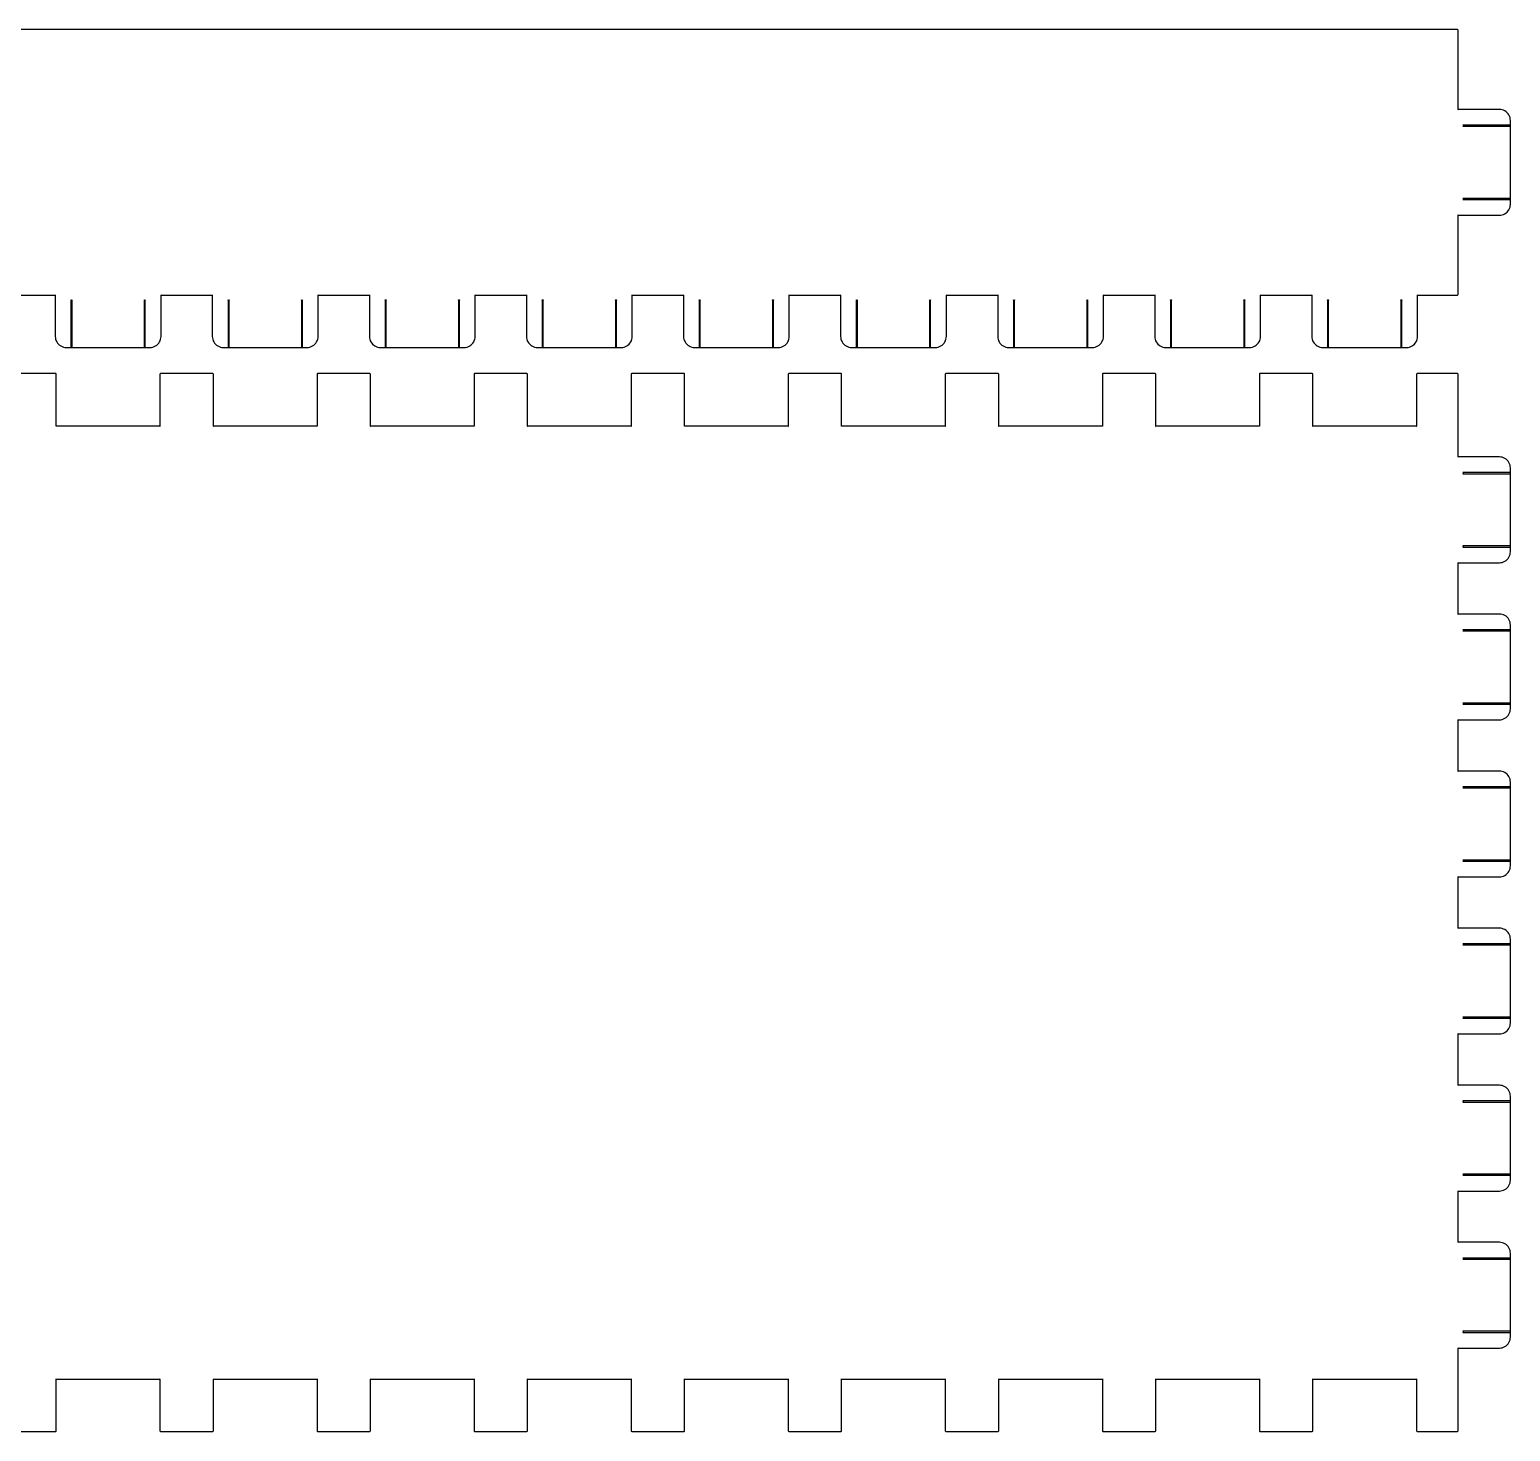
# Model space of a CAD drawing. Extents: x 10 to 570, y 947 to 1967.
# Drawn here: x 290.3 to 570.3, y 1196.6 to 1461.6 of the extents above; entities that cross this region are included whole.
import ezdxf

# ---------------------------------------------------------------- set-up
doc = ezdxf.new("R2010")
doc.units = 0
doc.layers.add('Layer_1', color=7, linetype='CONTINUOUS')

msp = doc.modelspace()

# ---------------------------------------------------------------- linework, layer by layer
at = {"layer": 'Layer_1', "color": 7}
for points in [[(560.3, 1461.619496), (20.3, 1461.619496)], [(568.22, 1446.519194), (560.4, 1446.519194), (560.4, 1461.519494)], [(570.2, 1443.549135), (561.29, 1443.549135), (561.34, 1443.535134), (561.377, 1443.499134), (561.39, 1443.449133), (561.377, 1443.399132)], [(561.34, 1443.362131), (561.29, 1443.349131), (570.2, 1443.349131)], [(570.3, 1443.449133), (570.3, 1444.439152)], [(570.3, 1429.588855), (570.3, 1443.449133)], [(570.2, 1429.688857), (561.29, 1429.688857), (561.34, 1429.674857), (561.377, 1429.638856), (561.39, 1429.588855), (561.377, 1429.538854), (561.34, 1429.501854), (561.29, 1429.488853), (570.2, 1429.488853)], [(570.3, 1428.598836), (570.3, 1429.588855)], [(560.4, 1411.518494), (560.4, 1426.518794), (568.22, 1426.518794)], [(285.45, 1403.598336), (285.45, 1411.418492), (295.15, 1411.418492), (295.15, 1403.598336)], [(315.15, 1403.598336), (315.15, 1411.418492), (324.85, 1411.418492), (324.85, 1403.598336)], [(344.85, 1403.598336), (344.85, 1411.418492), (354.55, 1411.418492), (354.55, 1403.598336)], [(374.55, 1403.598336), (374.55, 1411.418492), (384.25, 1411.418492), (384.25, 1403.598336)], [(404.25, 1403.598336), (404.25, 1411.418492), (413.95, 1411.418492), (413.95, 1403.598336)], [(433.95, 1403.598336), (433.95, 1411.418492), (443.65, 1411.418492), (443.65, 1403.598336)], [(463.65, 1403.598336), (463.65, 1411.418492), (473.35, 1411.418492), (473.35, 1403.598336)], [(493.35, 1403.598336), (493.35, 1411.418492), (503.05, 1411.418492), (503.05, 1403.598336)], [(523.05, 1403.598336), (523.05, 1411.418492), (532.75, 1411.418492), (532.75, 1403.598336)], [(552.75, 1403.598336), (552.75, 1411.418492), (560.3, 1411.418492)], [(298.133, 1410.478473), (298.12, 1410.528474), (298.12, 1401.618296)], [(298.27, 1410.441473), (298.22, 1410.428472), (298.17, 1410.441473)], [(298.32, 1401.618296), (298.32, 1410.528474), (298.307, 1410.478473)], [(311.993, 1410.478473), (311.98, 1410.528474), (311.98, 1401.618296)], [(312.13, 1410.441473), (312.08, 1410.428472), (312.03, 1410.441473)], [(312.18, 1401.618296), (312.18, 1410.528474), (312.167, 1410.478473)], [(327.833, 1410.478473), (327.82, 1410.528474), (327.82, 1401.618296)], [(327.97, 1410.441473), (327.92, 1410.428472), (327.87, 1410.441473)], [(328.02, 1401.618296), (328.02, 1410.528474), (328.007, 1410.478473)], [(341.693, 1410.478473), (341.68, 1410.528474), (341.68, 1401.618296)], [(341.83, 1410.441473), (341.78, 1410.428472), (341.73, 1410.441473)], [(341.88, 1401.618296), (341.88, 1410.528474), (341.867, 1410.478473)], [(357.533, 1410.478473), (357.52, 1410.528474), (357.52, 1401.618296)], [(357.67, 1410.441473), (357.62, 1410.428472), (357.57, 1410.441473)], [(357.72, 1401.618296), (357.72, 1410.528474), (357.707, 1410.478473)], [(371.393, 1410.478473), (371.38, 1410.528474), (371.38, 1401.618296)], [(371.53, 1410.441473), (371.48, 1410.428472), (371.43, 1410.441473)], [(371.58, 1401.618296), (371.58, 1410.528474), (371.567, 1410.478473)], [(387.233, 1410.478473), (387.22, 1410.528474), (387.22, 1401.618296)], [(387.37, 1410.441473), (387.32, 1410.428472), (387.27, 1410.441473)], [(387.42, 1401.618296), (387.42, 1410.528474), (387.407, 1410.478473)], [(401.093, 1410.478473), (401.08, 1410.528474), (401.08, 1401.618296)], [(401.23, 1410.441473), (401.18, 1410.428472), (401.13, 1410.441473)], [(401.28, 1401.618296), (401.28, 1410.528474), (401.267, 1410.478473)], [(416.933, 1410.478473), (416.92, 1410.528474), (416.92, 1401.618296)], [(417.07, 1410.441473), (417.02, 1410.428472), (416.97, 1410.441473)], [(417.12, 1401.618296), (417.12, 1410.528474), (417.107, 1410.478473)], [(430.793, 1410.478473), (430.78, 1410.528474), (430.78, 1401.618296)], [(430.93, 1410.441473), (430.88, 1410.428472), (430.83, 1410.441473)], [(430.98, 1401.618296), (430.98, 1410.528474), (430.967, 1410.478473)], [(446.633, 1410.478473), (446.62, 1410.528474), (446.62, 1401.618296)], [(446.77, 1410.441473), (446.72, 1410.428472), (446.67, 1410.441473)], [(446.82, 1401.618296), (446.82, 1410.528474), (446.807, 1410.478473)], [(460.493, 1410.478473), (460.48, 1410.528474), (460.48, 1401.618296)], [(460.63, 1410.441473), (460.58, 1410.428472), (460.53, 1410.441473)], [(460.68, 1401.618296), (460.68, 1410.528474), (460.667, 1410.478473)], [(476.52, 1401.618296), (476.52, 1410.528474), (476.507, 1410.478473), (476.47, 1410.441473), (476.42, 1410.428472), (476.37, 1410.441473), (476.333, 1410.478473), (476.32, 1410.528474), (476.32, 1401.618296)], [(490.38, 1401.618296), (490.38, 1410.528474), (490.367, 1410.478473), (490.33, 1410.441473), (490.28, 1410.428472), (490.23, 1410.441473), (490.193, 1410.478473), (490.18, 1410.528474), (490.18, 1401.618296)], [(506.22, 1401.618296), (506.22, 1410.528474), (506.207, 1410.478473), (506.17, 1410.441473), (506.12, 1410.428472), (506.07, 1410.441473), (506.033, 1410.478473), (506.02, 1410.528474), (506.02, 1401.618296)], [(520.08, 1401.618296), (520.08, 1410.528474), (520.067, 1410.478473), (520.03, 1410.441473), (519.98, 1410.428472), (519.93, 1410.441473), (519.893, 1410.478473), (519.88, 1410.528474), (519.88, 1401.618296)], [(535.92, 1401.618296), (535.92, 1410.528474), (535.907, 1410.478473), (535.87, 1410.441473), (535.82, 1410.428472), (535.77, 1410.441473), (535.733, 1410.478473), (535.72, 1410.528474), (535.72, 1401.618296)], [(549.78, 1401.618296), (549.78, 1410.528474), (549.767, 1410.478473), (549.73, 1410.441473), (549.68, 1410.428472), (549.63, 1410.441473), (549.593, 1410.478473), (549.58, 1410.528474), (549.58, 1401.618296)], [(297.23, 1401.518294), (298.22, 1401.518294)], [(298.22, 1401.518294), (312.08, 1401.518294)], [(312.08, 1401.518294), (313.07, 1401.518294)], [(326.93, 1401.518294), (327.92, 1401.518294)], [(327.92, 1401.518294), (341.78, 1401.518294)], [(341.78, 1401.518294), (342.77, 1401.518294)], [(356.63, 1401.518294), (357.62, 1401.518294)], [(357.62, 1401.518294), (371.48, 1401.518294)], [(371.48, 1401.518294), (372.47, 1401.518294)], [(386.33, 1401.518294), (387.32, 1401.518294)], [(387.32, 1401.518294), (401.18, 1401.518294)], [(401.18, 1401.518294), (402.17, 1401.518294)], [(416.03, 1401.518294), (417.02, 1401.518294)], [(417.02, 1401.518294), (430.88, 1401.518294)], [(430.88, 1401.518294), (431.87, 1401.518294)], [(445.73, 1401.518294), (446.72, 1401.518294)], [(446.72, 1401.518294), (460.58, 1401.518294)], [(460.58, 1401.518294), (461.57, 1401.518294)], [(475.43, 1401.518294), (476.42, 1401.518294)], [(476.42, 1401.518294), (490.28, 1401.518294)], [(490.28, 1401.518294), (491.27, 1401.518294)], [(505.13, 1401.518294), (506.12, 1401.518294)], [(506.12, 1401.518294), (519.98, 1401.518294)], [(519.98, 1401.518294), (520.97, 1401.518294)], [(534.83, 1401.518294), (535.82, 1401.518294)], [(535.82, 1401.518294), (549.68, 1401.518294)], [(549.68, 1401.518294), (550.67, 1401.518294)], [(295.25, 1396.568195), (285.35, 1396.568195)], [(314.95, 1396.468193), (314.95, 1386.667997), (295.35, 1386.667997), (295.35, 1396.468193)], [(324.95, 1396.568195), (315.05, 1396.568195)], [(344.65, 1396.468193), (344.65, 1386.667997), (325.05, 1386.667997), (325.05, 1396.468193)], [(354.65, 1396.568195), (344.75, 1396.568195)], [(374.35, 1396.468193), (374.35, 1386.667997), (354.75, 1386.667997), (354.75, 1396.468193)], [(384.35, 1396.568195), (374.45, 1396.568195)], [(404.05, 1396.468193), (404.05, 1386.667997), (384.45, 1386.667997), (384.45, 1396.468193)], [(414.05, 1396.568195), (404.15, 1396.568195)], [(433.75, 1396.468193), (433.75, 1386.667997), (414.15, 1386.667997), (414.15, 1396.468193)], [(443.75, 1396.568195), (433.85, 1396.568195)], [(463.45, 1396.468193), (463.45, 1386.667997), (443.85, 1386.667997), (443.85, 1396.468193)], [(473.45, 1396.568195), (463.55, 1396.568195)], [(493.15, 1396.468193), (493.15, 1386.667997), (473.55, 1386.667997), (473.55, 1396.468193)], [(503.15, 1396.568195), (493.25, 1396.568195)], [(522.85, 1396.468193), (522.85, 1386.667997), (503.25, 1386.667997), (503.25, 1396.468193)], [(532.85, 1396.568195), (522.95, 1396.568195)], [(552.55, 1396.468193), (552.55, 1386.667997), (532.95, 1386.667997), (532.95, 1396.468193)], [(560.3, 1396.568195), (552.65, 1396.568195)], [(568.22, 1380.81788), (560.4, 1380.81788), (560.4, 1386.567995), (560.4, 1396.468193)], [(570.2, 1377.847821), (561.29, 1377.847821), (561.34, 1377.83382), (561.377, 1377.79782), (561.39, 1377.747819), (561.377, 1377.697818), (561.34, 1377.660817), (561.29, 1377.647817), (570.2, 1377.647817)], [(570.3, 1377.747819), (570.3, 1378.737838)], [(570.3, 1363.887541), (570.3, 1377.747819)], [(570.2, 1363.987543), (561.29, 1363.987543), (561.34, 1363.973543), (561.377, 1363.937542), (561.39, 1363.887541), (561.377, 1363.83754), (561.34, 1363.80054), (561.29, 1363.787539), (570.2, 1363.787539)], [(570.3, 1362.897522), (570.3, 1363.887541)], [(568.22, 1351.117286), (560.4, 1351.117286), (560.4, 1360.81748), (568.22, 1360.81748)], [(570.2, 1348.147227), (561.29, 1348.147227), (561.34, 1348.133226), (561.377, 1348.097226), (561.39, 1348.047225), (561.377, 1347.997224), (561.34, 1347.960223), (561.29, 1347.947223), (570.2, 1347.947223)], [(570.3, 1348.047225), (570.3, 1349.037244)], [(570.3, 1334.186947), (570.3, 1348.047225)], [(570.2, 1334.286949), (561.29, 1334.286949), (561.34, 1334.272949), (561.377, 1334.236948), (561.39, 1334.186947), (561.377, 1334.136946), (561.34, 1334.099946), (561.29, 1334.086945), (570.2, 1334.086945)], [(570.3, 1333.196928), (570.3, 1334.186947)], [(568.22, 1321.416692), (560.4, 1321.416692), (560.4, 1331.116886), (568.22, 1331.116886)], [(570.3, 1318.346631), (570.3, 1319.33665)], [(570.2, 1318.446633), (561.29, 1318.446633), (561.34, 1318.432632), (561.377, 1318.396632), (561.39, 1318.346631), (561.377, 1318.29663), (561.34, 1318.259629), (561.29, 1318.246629), (570.2, 1318.246629)], [(570.3, 1304.486353), (570.3, 1318.346631)], [(570.2, 1304.586355), (561.29, 1304.586355), (561.34, 1304.572355), (561.377, 1304.536354), (561.39, 1304.486353), (561.377, 1304.436352), (561.34, 1304.399352), (561.29, 1304.386351), (570.2, 1304.386351)], [(570.3, 1303.496334), (570.3, 1304.486353)], [(568.22, 1291.716098), (560.4, 1291.716098), (560.4, 1301.416292), (568.22, 1301.416292)], [(570.2, 1288.746039), (561.29, 1288.746039), (561.34, 1288.732038), (561.377, 1288.696038), (561.39, 1288.646037), (561.377, 1288.596036), (561.34, 1288.559035), (561.29, 1288.546035), (570.2, 1288.546035)], [(570.3, 1288.646037), (570.3, 1289.636056)], [(570.3, 1274.785759), (570.3, 1288.646037)], [(570.2, 1274.885761), (561.29, 1274.885761), (561.34, 1274.871761), (561.377, 1274.83576), (561.39, 1274.785759), (561.377, 1274.735758), (561.34, 1274.698758), (561.29, 1274.685757), (570.2, 1274.685757)], [(570.3, 1273.79574), (570.3, 1274.785759)], [(568.22, 1262.015504), (560.4, 1262.015504), (560.4, 1271.715698), (568.22, 1271.715698)], [(570.2, 1259.045445), (561.29, 1259.045445), (561.34, 1259.031444), (561.377, 1258.995444), (561.39, 1258.945443), (561.377, 1258.895442), (561.34, 1258.858441), (561.29, 1258.845441), (570.2, 1258.845441)], [(570.3, 1258.945443), (570.3, 1259.935462)], [(570.3, 1245.085165), (570.3, 1258.945443)], [(570.2, 1245.185167), (561.29, 1245.185167), (561.34, 1245.171167), (561.377, 1245.135166), (561.39, 1245.085165), (561.377, 1245.035164), (561.34, 1244.998164), (561.29, 1244.985163), (570.2, 1244.985163)], [(570.3, 1244.095146), (570.3, 1245.085165)], [(568.22, 1232.31491), (560.4, 1232.31491), (560.4, 1242.015104), (568.22, 1242.015104)], [(570.2, 1229.344851), (561.29, 1229.344851), (561.34, 1229.33085), (561.377, 1229.29485), (561.39, 1229.244849), (561.377, 1229.194848), (561.34, 1229.157847), (561.29, 1229.144847), (570.2, 1229.144847)], [(570.3, 1229.244849), (570.3, 1230.234868)], [(570.3, 1215.384571), (570.3, 1229.244849)], [(570.2, 1215.484573), (561.29, 1215.484573), (561.34, 1215.470573), (561.377, 1215.434572), (561.39, 1215.384571), (561.377, 1215.33457), (561.34, 1215.29757), (561.29, 1215.284569), (570.2, 1215.284569)], [(570.3, 1214.394552), (570.3, 1215.384571)], [(560.4, 1196.664197), (560.4, 1206.564395), (560.4, 1212.31451), (568.22, 1212.31451)], [(295.35, 1196.664197), (295.35, 1206.464393), (314.95, 1206.464393), (314.95, 1196.664197)], [(325.05, 1196.664197), (325.05, 1206.464393), (344.65, 1206.464393), (344.65, 1196.664197)], [(354.75, 1196.664197), (354.75, 1206.464393), (374.35, 1206.464393), (374.35, 1196.664197)], [(384.45, 1196.664197), (384.45, 1206.464393), (404.05, 1206.464393), (404.05, 1196.664197)], [(414.15, 1196.664197), (414.15, 1206.464393), (433.75, 1206.464393), (433.75, 1196.664197)], [(443.85, 1196.664197), (443.85, 1206.464393), (463.45, 1206.464393), (463.45, 1196.664197)], [(473.55, 1196.664197), (473.55, 1206.464393), (493.15, 1206.464393), (493.15, 1196.664197)], [(503.25, 1196.664197), (503.25, 1206.464393), (522.85, 1206.464393), (522.85, 1196.664197)], [(532.95, 1196.664197), (532.95, 1206.464393), (552.55, 1206.464393), (552.55, 1196.664197)], [(285.35, 1196.564195), (295.25, 1196.564195)], [(315.05, 1196.564195), (324.95, 1196.564195)], [(344.75, 1196.564195), (354.65, 1196.564195)], [(374.45, 1196.564195), (384.35, 1196.564195)], [(404.15, 1196.564195), (414.05, 1196.564195)], [(433.85, 1196.564195), (443.75, 1196.564195)], [(463.55, 1196.564195), (473.45, 1196.564195)], [(493.25, 1196.564195), (503.15, 1196.564195)], [(522.95, 1196.564195), (532.85, 1196.564195)], [(552.65, 1196.564195), (560.3, 1196.564195)]]:
    msp.add_lwpolyline(points, dxfattribs=at)
for points in [[(560.4, 1461.519494), (560.4, 1461.574495), (560.355, 1461.619496), (560.3, 1461.619496)], [(560.4, 1446.519194), (560.3, 1446.519194), (560.4, 1446.419192), (560.4, 1446.519194)], [(569.26, 1446.240188), (568.944, 1446.423192), (568.585, 1446.519194), (568.22, 1446.519194)], [(570.021, 1445.479173), (569.839, 1445.79518), (569.576, 1446.057185), (569.26, 1446.240188)], [(570.3, 1444.439152), (570.3, 1444.80416), (570.204, 1445.162167), (570.021, 1445.479173)], [(561.377, 1443.399132), (561.368, 1443.383131), (561.355, 1443.371131), (561.34, 1443.362131)], [(570.3, 1443.449133), (570.3, 1443.504134), (570.255, 1443.549135), (570.2, 1443.549135)], [(570.2, 1443.349131), (570.255, 1443.349131), (570.3, 1443.393132), (570.3, 1443.449133)], [(570.021, 1427.558815), (570.204, 1427.874821), (570.3, 1428.233828), (570.3, 1428.598836)], [(570.3, 1429.588855), (570.3, 1429.643857), (570.255, 1429.688857), (570.2, 1429.688857)], [(570.2, 1429.488853), (570.255, 1429.488853), (570.3, 1429.532854), (570.3, 1429.588855)], [(560.4, 1426.518794), (560.4, 1426.618796), (560.3, 1426.518794), (560.4, 1426.518794)], [(568.22, 1426.518794), (568.585, 1426.518794), (568.944, 1426.614796), (569.26, 1426.7968)], [(569.26, 1426.7968), (569.576, 1426.979803), (569.839, 1427.241809), (570.021, 1427.558815)], [(295.15, 1411.418492), (295.25, 1411.418492), (295.15, 1411.518494), (295.15, 1411.418492)], [(315.15, 1411.418492), (315.15, 1411.518494), (315.05, 1411.418492), (315.15, 1411.418492)], [(324.85, 1411.418492), (324.95, 1411.418492), (324.85, 1411.518494), (324.85, 1411.418492)], [(344.85, 1411.418492), (344.85, 1411.518494), (344.75, 1411.418492), (344.85, 1411.418492)], [(354.55, 1411.418492), (354.65, 1411.418492), (354.55, 1411.518494), (354.55, 1411.418492)], [(374.55, 1411.418492), (374.55, 1411.518494), (374.45, 1411.418492), (374.55, 1411.418492)], [(384.25, 1411.418492), (384.35, 1411.418492), (384.25, 1411.518494), (384.25, 1411.418492)], [(404.25, 1411.418492), (404.25, 1411.518494), (404.15, 1411.418492), (404.25, 1411.418492)], [(413.95, 1411.418492), (414.05, 1411.418492), (413.95, 1411.518494), (413.95, 1411.418492)], [(433.95, 1411.418492), (433.95, 1411.518494), (433.85, 1411.418492), (433.95, 1411.418492)], [(443.65, 1411.418492), (443.75, 1411.418492), (443.65, 1411.518494), (443.65, 1411.418492)], [(463.65, 1411.418492), (463.65, 1411.518494), (463.55, 1411.418492), (463.65, 1411.418492)], [(473.35, 1411.418492), (473.45, 1411.418492), (473.35, 1411.518494), (473.35, 1411.418492)], [(493.35, 1411.418492), (493.35, 1411.518494), (493.25, 1411.418492), (493.35, 1411.418492)], [(503.05, 1411.418492), (503.15, 1411.418492), (503.05, 1411.518494), (503.05, 1411.418492)], [(523.05, 1411.418492), (523.05, 1411.518494), (522.95, 1411.418492), (523.05, 1411.418492)], [(532.75, 1411.418492), (532.85, 1411.418492), (532.75, 1411.518494), (532.75, 1411.418492)], [(552.75, 1411.418492), (552.75, 1411.518494), (552.65, 1411.418492), (552.75, 1411.418492)], [(560.3, 1411.418492), (560.355, 1411.418492), (560.4, 1411.462493), (560.4, 1411.518494)], [(298.17, 1410.441473), (298.155, 1410.450473), (298.142, 1410.462473), (298.133, 1410.478473)], [(298.307, 1410.478473), (298.298, 1410.462473), (298.285, 1410.450473), (298.27, 1410.441473)], [(312.03, 1410.441473), (312.015, 1410.450473), (312.002, 1410.462473), (311.993, 1410.478473)], [(312.167, 1410.478473), (312.158, 1410.462473), (312.145, 1410.450473), (312.13, 1410.441473)], [(327.87, 1410.441473), (327.855, 1410.450473), (327.842, 1410.462473), (327.833, 1410.478473)], [(328.007, 1410.478473), (327.998, 1410.462473), (327.985, 1410.450473), (327.97, 1410.441473)], [(341.73, 1410.441473), (341.715, 1410.450473), (341.702, 1410.462473), (341.693, 1410.478473)], [(341.867, 1410.478473), (341.858, 1410.462473), (341.845, 1410.450473), (341.83, 1410.441473)], [(357.57, 1410.441473), (357.555, 1410.450473), (357.542, 1410.462473), (357.533, 1410.478473)], [(357.707, 1410.478473), (357.698, 1410.462473), (357.685, 1410.450473), (357.67, 1410.441473)], [(371.43, 1410.441473), (371.415, 1410.450473), (371.402, 1410.462473), (371.393, 1410.478473)], [(371.567, 1410.478473), (371.558, 1410.462473), (371.545, 1410.450473), (371.53, 1410.441473)], [(387.27, 1410.441473), (387.255, 1410.450473), (387.242, 1410.462473), (387.233, 1410.478473)], [(387.407, 1410.478473), (387.398, 1410.462473), (387.385, 1410.450473), (387.37, 1410.441473)], [(401.13, 1410.441473), (401.115, 1410.450473), (401.102, 1410.462473), (401.093, 1410.478473)], [(401.267, 1410.478473), (401.258, 1410.462473), (401.245, 1410.450473), (401.23, 1410.441473)], [(416.97, 1410.441473), (416.955, 1410.450473), (416.942, 1410.462473), (416.933, 1410.478473)], [(417.107, 1410.478473), (417.098, 1410.462473), (417.085, 1410.450473), (417.07, 1410.441473)], [(430.83, 1410.441473), (430.815, 1410.450473), (430.802, 1410.462473), (430.793, 1410.478473)], [(430.967, 1410.478473), (430.958, 1410.462473), (430.945, 1410.450473), (430.93, 1410.441473)], [(446.67, 1410.441473), (446.655, 1410.450473), (446.642, 1410.462473), (446.633, 1410.478473)], [(446.807, 1410.478473), (446.798, 1410.462473), (446.785, 1410.450473), (446.77, 1410.441473)], [(460.53, 1410.441473), (460.515, 1410.450473), (460.502, 1410.462473), (460.493, 1410.478473)], [(460.667, 1410.478473), (460.658, 1410.462473), (460.645, 1410.450473), (460.63, 1410.441473)], [(295.15, 1403.598336), (295.15, 1403.233328), (295.246, 1402.874321), (295.429, 1402.558315)], [(314.871, 1402.558315), (315.054, 1402.874321), (315.15, 1403.233328), (315.15, 1403.598336)], [(324.85, 1403.598336), (324.85, 1403.233328), (324.946, 1402.874321), (325.129, 1402.558315)], [(344.571, 1402.558315), (344.754, 1402.874321), (344.85, 1403.233328), (344.85, 1403.598336)], [(354.55, 1403.598336), (354.55, 1403.233328), (354.646, 1402.874321), (354.829, 1402.558315)], [(374.271, 1402.558315), (374.454, 1402.874321), (374.55, 1403.233328), (374.55, 1403.598336)], [(384.25, 1403.598336), (384.25, 1403.233328), (384.346, 1402.874321), (384.529, 1402.558315)], [(403.971, 1402.558315), (404.154, 1402.874321), (404.25, 1403.233328), (404.25, 1403.598336)], [(413.95, 1403.598336), (413.95, 1403.233328), (414.046, 1402.874321), (414.229, 1402.558315)], [(433.671, 1402.558315), (433.854, 1402.874321), (433.95, 1403.233328), (433.95, 1403.598336)], [(443.65, 1403.598336), (443.65, 1403.233328), (443.746, 1402.874321), (443.929, 1402.558315)], [(463.371, 1402.558315), (463.554, 1402.874321), (463.65, 1403.233328), (463.65, 1403.598336)], [(473.35, 1403.598336), (473.35, 1403.233328), (473.446, 1402.874321), (473.629, 1402.558315)], [(493.071, 1402.558315), (493.254, 1402.874321), (493.35, 1403.233328), (493.35, 1403.598336)], [(503.05, 1403.598336), (503.05, 1403.233328), (503.146, 1402.874321), (503.329, 1402.558315)], [(522.771, 1402.558315), (522.954, 1402.874321), (523.05, 1403.233328), (523.05, 1403.598336)], [(532.75, 1403.598336), (532.75, 1403.233328), (532.846, 1402.874321), (533.029, 1402.558315)], [(552.471, 1402.558315), (552.654, 1402.874321), (552.75, 1403.233328), (552.75, 1403.598336)], [(295.429, 1402.558315), (295.611, 1402.241309), (295.874, 1401.979303), (296.19, 1401.7963)], [(296.19, 1401.7963), (296.506, 1401.614296), (296.865, 1401.518294), (297.23, 1401.518294)], [(298.12, 1401.618296), (298.12, 1401.562295), (298.165, 1401.518294), (298.22, 1401.518294)], [(298.22, 1401.518294), (298.275, 1401.518294), (298.32, 1401.562295), (298.32, 1401.618296)], [(311.98, 1401.618296), (311.98, 1401.562295), (312.025, 1401.518294), (312.08, 1401.518294)], [(312.08, 1401.518294), (312.135, 1401.518294), (312.18, 1401.562295), (312.18, 1401.618296)], [(313.07, 1401.518294), (313.435, 1401.518294), (313.794, 1401.614296), (314.11, 1401.7963)], [(314.11, 1401.7963), (314.426, 1401.979303), (314.689, 1402.241309), (314.871, 1402.558315)], [(325.129, 1402.558315), (325.311, 1402.241309), (325.574, 1401.979303), (325.89, 1401.7963)], [(325.89, 1401.7963), (326.206, 1401.614296), (326.565, 1401.518294), (326.93, 1401.518294)], [(327.82, 1401.618296), (327.82, 1401.562295), (327.865, 1401.518294), (327.92, 1401.518294)], [(327.92, 1401.518294), (327.975, 1401.518294), (328.02, 1401.562295), (328.02, 1401.618296)], [(341.68, 1401.618296), (341.68, 1401.562295), (341.725, 1401.518294), (341.78, 1401.518294)], [(341.78, 1401.518294), (341.835, 1401.518294), (341.88, 1401.562295), (341.88, 1401.618296)], [(342.77, 1401.518294), (343.135, 1401.518294), (343.494, 1401.614296), (343.81, 1401.7963)], [(343.81, 1401.7963), (344.126, 1401.979303), (344.389, 1402.241309), (344.571, 1402.558315)], [(354.829, 1402.558315), (355.011, 1402.241309), (355.274, 1401.979303), (355.59, 1401.7963)], [(355.59, 1401.7963), (355.906, 1401.614296), (356.265, 1401.518294), (356.63, 1401.518294)], [(357.52, 1401.618296), (357.52, 1401.562295), (357.565, 1401.518294), (357.62, 1401.518294)], [(357.62, 1401.518294), (357.675, 1401.518294), (357.72, 1401.562295), (357.72, 1401.618296)], [(371.38, 1401.618296), (371.38, 1401.562295), (371.425, 1401.518294), (371.48, 1401.518294)], [(371.48, 1401.518294), (371.535, 1401.518294), (371.58, 1401.562295), (371.58, 1401.618296)], [(372.47, 1401.518294), (372.835, 1401.518294), (373.194, 1401.614296), (373.51, 1401.7963)], [(373.51, 1401.7963), (373.826, 1401.979303), (374.089, 1402.241309), (374.271, 1402.558315)], [(384.529, 1402.558315), (384.711, 1402.241309), (384.974, 1401.979303), (385.29, 1401.7963)], [(385.29, 1401.7963), (385.606, 1401.614296), (385.965, 1401.518294), (386.33, 1401.518294)], [(387.22, 1401.618296), (387.22, 1401.562295), (387.265, 1401.518294), (387.32, 1401.518294)], [(387.32, 1401.518294), (387.375, 1401.518294), (387.42, 1401.562295), (387.42, 1401.618296)], [(401.08, 1401.618296), (401.08, 1401.562295), (401.125, 1401.518294), (401.18, 1401.518294)], [(401.18, 1401.518294), (401.235, 1401.518294), (401.28, 1401.562295), (401.28, 1401.618296)], [(402.17, 1401.518294), (402.535, 1401.518294), (402.894, 1401.614296), (403.21, 1401.7963)], [(403.21, 1401.7963), (403.526, 1401.979303), (403.789, 1402.241309), (403.971, 1402.558315)], [(414.229, 1402.558315), (414.411, 1402.241309), (414.674, 1401.979303), (414.99, 1401.7963)], [(414.99, 1401.7963), (415.306, 1401.614296), (415.665, 1401.518294), (416.03, 1401.518294)], [(416.92, 1401.618296), (416.92, 1401.562295), (416.965, 1401.518294), (417.02, 1401.518294)], [(417.02, 1401.518294), (417.075, 1401.518294), (417.12, 1401.562295), (417.12, 1401.618296)], [(430.78, 1401.618296), (430.78, 1401.562295), (430.825, 1401.518294), (430.88, 1401.518294)], [(430.88, 1401.518294), (430.935, 1401.518294), (430.98, 1401.562295), (430.98, 1401.618296)], [(431.87, 1401.518294), (432.235, 1401.518294), (432.594, 1401.614296), (432.91, 1401.7963)], [(432.91, 1401.7963), (433.226, 1401.979303), (433.489, 1402.241309), (433.671, 1402.558315)], [(443.929, 1402.558315), (444.111, 1402.241309), (444.374, 1401.979303), (444.69, 1401.7963)], [(444.69, 1401.7963), (445.006, 1401.614296), (445.365, 1401.518294), (445.73, 1401.518294)], [(446.62, 1401.618296), (446.62, 1401.562295), (446.665, 1401.518294), (446.72, 1401.518294)], [(446.72, 1401.518294), (446.775, 1401.518294), (446.82, 1401.562295), (446.82, 1401.618296)], [(460.48, 1401.618296), (460.48, 1401.562295), (460.525, 1401.518294), (460.58, 1401.518294)], [(460.58, 1401.518294), (460.635, 1401.518294), (460.68, 1401.562295), (460.68, 1401.618296)], [(461.57, 1401.518294), (461.935, 1401.518294), (462.294, 1401.614296), (462.61, 1401.7963)], [(462.61, 1401.7963), (462.926, 1401.979303), (463.189, 1402.241309), (463.371, 1402.558315)], [(473.629, 1402.558315), (473.811, 1402.241309), (474.074, 1401.979303), (474.39, 1401.7963)], [(474.39, 1401.7963), (474.706, 1401.614296), (475.065, 1401.518294), (475.43, 1401.518294)], [(476.32, 1401.618296), (476.32, 1401.562295), (476.365, 1401.518294), (476.42, 1401.518294)], [(476.42, 1401.518294), (476.475, 1401.518294), (476.52, 1401.562295), (476.52, 1401.618296)], [(490.18, 1401.618296), (490.18, 1401.562295), (490.225, 1401.518294), (490.28, 1401.518294)], [(490.28, 1401.518294), (490.335, 1401.518294), (490.38, 1401.562295), (490.38, 1401.618296)], [(491.27, 1401.518294), (491.635, 1401.518294), (491.994, 1401.614296), (492.31, 1401.7963)], [(492.31, 1401.7963), (492.626, 1401.979303), (492.889, 1402.241309), (493.071, 1402.558315)], [(503.329, 1402.558315), (503.511, 1402.241309), (503.774, 1401.979303), (504.09, 1401.7963)], [(504.09, 1401.7963), (504.406, 1401.614296), (504.765, 1401.518294), (505.13, 1401.518294)], [(506.02, 1401.618296), (506.02, 1401.562295), (506.065, 1401.518294), (506.12, 1401.518294)], [(506.12, 1401.518294), (506.175, 1401.518294), (506.22, 1401.562295), (506.22, 1401.618296)], [(519.88, 1401.618296), (519.88, 1401.562295), (519.925, 1401.518294), (519.98, 1401.518294)], [(519.98, 1401.518294), (520.035, 1401.518294), (520.08, 1401.562295), (520.08, 1401.618296)], [(520.97, 1401.518294), (521.335, 1401.518294), (521.694, 1401.614296), (522.01, 1401.7963)], [(522.01, 1401.7963), (522.326, 1401.979303), (522.589, 1402.241309), (522.771, 1402.558315)], [(533.029, 1402.558315), (533.211, 1402.241309), (533.474, 1401.979303), (533.79, 1401.7963)], [(533.79, 1401.7963), (534.106, 1401.614296), (534.465, 1401.518294), (534.83, 1401.518294)], [(535.72, 1401.618296), (535.72, 1401.562295), (535.765, 1401.518294), (535.82, 1401.518294)], [(535.82, 1401.518294), (535.875, 1401.518294), (535.92, 1401.562295), (535.92, 1401.618296)], [(549.58, 1401.618296), (549.58, 1401.562295), (549.625, 1401.518294), (549.68, 1401.518294)], [(549.68, 1401.518294), (549.735, 1401.518294), (549.78, 1401.562295), (549.78, 1401.618296)], [(550.67, 1401.518294), (551.035, 1401.518294), (551.394, 1401.614296), (551.71, 1401.7963)], [(551.71, 1401.7963), (552.026, 1401.979303), (552.289, 1402.241309), (552.471, 1402.558315)], [(295.35, 1396.468193), (295.35, 1396.523194), (295.305, 1396.568195), (295.25, 1396.568195)], [(315.05, 1396.568195), (314.995, 1396.568195), (314.95, 1396.523194), (314.95, 1396.468193)], [(325.05, 1396.468193), (325.05, 1396.523194), (325.005, 1396.568195), (324.95, 1396.568195)], [(344.75, 1396.568195), (344.695, 1396.568195), (344.65, 1396.523194), (344.65, 1396.468193)], [(354.75, 1396.468193), (354.75, 1396.523194), (354.705, 1396.568195), (354.65, 1396.568195)], [(374.45, 1396.568195), (374.395, 1396.568195), (374.35, 1396.523194), (374.35, 1396.468193)], [(384.45, 1396.468193), (384.45, 1396.523194), (384.405, 1396.568195), (384.35, 1396.568195)], [(404.15, 1396.568195), (404.095, 1396.568195), (404.05, 1396.523194), (404.05, 1396.468193)], [(414.15, 1396.468193), (414.15, 1396.523194), (414.105, 1396.568195), (414.05, 1396.568195)], [(433.85, 1396.568195), (433.795, 1396.568195), (433.75, 1396.523194), (433.75, 1396.468193)], [(443.85, 1396.468193), (443.85, 1396.523194), (443.805, 1396.568195), (443.75, 1396.568195)], [(463.55, 1396.568195), (463.495, 1396.568195), (463.45, 1396.523194), (463.45, 1396.468193)], [(473.55, 1396.468193), (473.55, 1396.523194), (473.505, 1396.568195), (473.45, 1396.568195)], [(493.25, 1396.568195), (493.195, 1396.568195), (493.15, 1396.523194), (493.15, 1396.468193)], [(503.25, 1396.468193), (503.25, 1396.523194), (503.205, 1396.568195), (503.15, 1396.568195)], [(522.95, 1396.568195), (522.895, 1396.568195), (522.85, 1396.523194), (522.85, 1396.468193)], [(532.95, 1396.468193), (532.95, 1396.523194), (532.905, 1396.568195), (532.85, 1396.568195)], [(552.65, 1396.568195), (552.595, 1396.568195), (552.55, 1396.523194), (552.55, 1396.468193)], [(560.4, 1396.468193), (560.4, 1396.523194), (560.355, 1396.568195), (560.3, 1396.568195)], [(295.35, 1386.667997), (295.25, 1386.667997), (295.35, 1386.567995), (295.35, 1386.667997)], [(314.95, 1386.667997), (314.95, 1386.567995), (315.05, 1386.667997), (314.95, 1386.667997)], [(325.05, 1386.667997), (324.95, 1386.667997), (325.05, 1386.567995), (325.05, 1386.667997)], [(344.65, 1386.667997), (344.65, 1386.567995), (344.75, 1386.667997), (344.65, 1386.667997)], [(354.75, 1386.667997), (354.65, 1386.667997), (354.75, 1386.567995), (354.75, 1386.667997)], [(374.35, 1386.667997), (374.35, 1386.567995), (374.45, 1386.667997), (374.35, 1386.667997)], [(384.45, 1386.667997), (384.35, 1386.667997), (384.45, 1386.567995), (384.45, 1386.667997)], [(404.05, 1386.667997), (404.05, 1386.567995), (404.15, 1386.667997), (404.05, 1386.667997)], [(414.15, 1386.667997), (414.05, 1386.667997), (414.15, 1386.567995), (414.15, 1386.667997)], [(433.75, 1386.667997), (433.75, 1386.567995), (433.85, 1386.667997), (433.75, 1386.667997)], [(443.85, 1386.667997), (443.75, 1386.667997), (443.85, 1386.567995), (443.85, 1386.667997)], [(463.45, 1386.667997), (463.45, 1386.567995), (463.55, 1386.667997), (463.45, 1386.667997)], [(473.55, 1386.667997), (473.45, 1386.667997), (473.55, 1386.567995), (473.55, 1386.667997)], [(493.15, 1386.667997), (493.15, 1386.567995), (493.25, 1386.667997), (493.15, 1386.667997)], [(503.25, 1386.667997), (503.15, 1386.667997), (503.25, 1386.567995), (503.25, 1386.667997)], [(522.85, 1386.667997), (522.85, 1386.567995), (522.95, 1386.667997), (522.85, 1386.667997)], [(532.95, 1386.667997), (532.85, 1386.667997), (532.95, 1386.567995), (532.95, 1386.667997)], [(552.55, 1386.667997), (552.55, 1386.567995), (552.65, 1386.667997), (552.55, 1386.667997)], [(560.4, 1380.81788), (560.3, 1380.81788), (560.4, 1380.717878), (560.4, 1380.81788)], [(569.26, 1380.538875), (568.944, 1380.721878), (568.585, 1380.81788), (568.22, 1380.81788)], [(570.021, 1379.777859), (569.839, 1380.093866), (569.576, 1380.355871), (569.26, 1380.538875)], [(570.3, 1378.737838), (570.3, 1379.102846), (570.204, 1379.460853), (570.021, 1379.777859)], [(570.3, 1377.747819), (570.3, 1377.80282), (570.255, 1377.847821), (570.2, 1377.847821)], [(570.2, 1377.647817), (570.255, 1377.647817), (570.3, 1377.691818), (570.3, 1377.747819)], [(570.3, 1363.887541), (570.3, 1363.942543), (570.255, 1363.987543), (570.2, 1363.987543)], [(570.2, 1363.787539), (570.255, 1363.787539), (570.3, 1363.83154), (570.3, 1363.887541)], [(560.4, 1360.81748), (560.4, 1360.917482), (560.3, 1360.81748), (560.4, 1360.81748)], [(568.22, 1360.81748), (568.585, 1360.81748), (568.944, 1360.913482), (569.26, 1361.095486)], [(569.26, 1361.095486), (569.576, 1361.278489), (569.839, 1361.540495), (570.021, 1361.857501)], [(570.021, 1361.857501), (570.204, 1362.173507), (570.3, 1362.532514), (570.3, 1362.897522)], [(560.4, 1351.117286), (560.3, 1351.117286), (560.4, 1351.017284), (560.4, 1351.117286)], [(569.26, 1350.838281), (568.944, 1351.021284), (568.585, 1351.117286), (568.22, 1351.117286)], [(570.021, 1350.077265), (569.839, 1350.393272), (569.576, 1350.655277), (569.26, 1350.838281)], [(570.3, 1349.037244), (570.3, 1349.402252), (570.204, 1349.760259), (570.021, 1350.077265)], [(570.3, 1348.047225), (570.3, 1348.102226), (570.255, 1348.147227), (570.2, 1348.147227)], [(570.2, 1347.947223), (570.255, 1347.947223), (570.3, 1347.991224), (570.3, 1348.047225)], [(570.021, 1332.156907), (570.204, 1332.472913), (570.3, 1332.83192), (570.3, 1333.196928)], [(570.3, 1334.186947), (570.3, 1334.241949), (570.255, 1334.286949), (570.2, 1334.286949)], [(570.2, 1334.086945), (570.255, 1334.086945), (570.3, 1334.130946), (570.3, 1334.186947)], [(560.4, 1331.116886), (560.4, 1331.216888), (560.3, 1331.116886), (560.4, 1331.116886)], [(568.22, 1331.116886), (568.585, 1331.116886), (568.944, 1331.212888), (569.26, 1331.394892)], [(569.26, 1331.394892), (569.576, 1331.577895), (569.839, 1331.839901), (570.021, 1332.156907)], [(560.4, 1321.416692), (560.3, 1321.416692), (560.4, 1321.31669), (560.4, 1321.416692)], [(569.26, 1321.137687), (568.944, 1321.32069), (568.585, 1321.416692), (568.22, 1321.416692)], [(570.021, 1320.376671), (569.839, 1320.692678), (569.576, 1320.954683), (569.26, 1321.137687)], [(570.3, 1319.33665), (570.3, 1319.701658), (570.204, 1320.059665), (570.021, 1320.376671)], [(570.3, 1318.346631), (570.3, 1318.401632), (570.255, 1318.446633), (570.2, 1318.446633)], [(570.2, 1318.246629), (570.255, 1318.246629), (570.3, 1318.29063), (570.3, 1318.346631)], [(569.26, 1301.694298), (569.576, 1301.877301), (569.839, 1302.139307), (570.021, 1302.456313)], [(570.021, 1302.456313), (570.204, 1302.772319), (570.3, 1303.131326), (570.3, 1303.496334)], [(570.3, 1304.486353), (570.3, 1304.541355), (570.255, 1304.586355), (570.2, 1304.586355)], [(570.2, 1304.386351), (570.255, 1304.386351), (570.3, 1304.430352), (570.3, 1304.486353)], [(560.4, 1301.416292), (560.4, 1301.516294), (560.3, 1301.416292), (560.4, 1301.416292)], [(568.22, 1301.416292), (568.585, 1301.416292), (568.944, 1301.512294), (569.26, 1301.694298)], [(560.4, 1291.716098), (560.3, 1291.716098), (560.4, 1291.616096), (560.4, 1291.716098)], [(569.26, 1291.437093), (568.944, 1291.620096), (568.585, 1291.716098), (568.22, 1291.716098)], [(570.021, 1290.676077), (569.839, 1290.992084), (569.576, 1291.254089), (569.26, 1291.437093)], [(570.3, 1289.636056), (570.3, 1290.001064), (570.204, 1290.359071), (570.021, 1290.676077)], [(570.3, 1288.646037), (570.3, 1288.701038), (570.255, 1288.746039), (570.2, 1288.746039)], [(570.2, 1288.546035), (570.255, 1288.546035), (570.3, 1288.590036), (570.3, 1288.646037)], [(570.3, 1274.785759), (570.3, 1274.840761), (570.255, 1274.885761), (570.2, 1274.885761)], [(570.2, 1274.685757), (570.255, 1274.685757), (570.3, 1274.729758), (570.3, 1274.785759)], [(560.4, 1271.715698), (560.4, 1271.8157), (560.3, 1271.715698), (560.4, 1271.715698)], [(568.22, 1271.715698), (568.585, 1271.715698), (568.944, 1271.8117), (569.26, 1271.993704)], [(569.26, 1271.993704), (569.576, 1272.176707), (569.839, 1272.438713), (570.021, 1272.755719)], [(570.021, 1272.755719), (570.204, 1273.071725), (570.3, 1273.430732), (570.3, 1273.79574)], [(560.4, 1262.015504), (560.3, 1262.015504), (560.4, 1261.915502), (560.4, 1262.015504)], [(569.26, 1261.736498), (568.944, 1261.919502), (568.585, 1262.015504), (568.22, 1262.015504)], [(570.021, 1260.975483), (569.839, 1261.29149), (569.576, 1261.553495), (569.26, 1261.736498)], [(570.3, 1259.935462), (570.3, 1260.30047), (570.204, 1260.658477), (570.021, 1260.975483)], [(570.3, 1258.945443), (570.3, 1259.000444), (570.255, 1259.045445), (570.2, 1259.045445)], [(570.2, 1258.845441), (570.255, 1258.845441), (570.3, 1258.889442), (570.3, 1258.945443)], [(570.021, 1243.055125), (570.204, 1243.371131), (570.3, 1243.730138), (570.3, 1244.095146)], [(570.3, 1245.085165), (570.3, 1245.140167), (570.255, 1245.185167), (570.2, 1245.185167)], [(570.2, 1244.985163), (570.255, 1244.985163), (570.3, 1245.029164), (570.3, 1245.085165)], [(560.4, 1242.015104), (560.4, 1242.115106), (560.3, 1242.015104), (560.4, 1242.015104)], [(568.22, 1242.015104), (568.585, 1242.015104), (568.944, 1242.111106), (569.26, 1242.29311)], [(569.26, 1242.29311), (569.576, 1242.476113), (569.839, 1242.738119), (570.021, 1243.055125)], [(560.4, 1232.31491), (560.3, 1232.31491), (560.4, 1232.214908), (560.4, 1232.31491)], [(569.26, 1232.035905), (568.944, 1232.218908), (568.585, 1232.31491), (568.22, 1232.31491)], [(570.021, 1231.274889), (569.839, 1231.590896), (569.576, 1231.852901), (569.26, 1232.035905)], [(570.3, 1230.234868), (570.3, 1230.599876), (570.204, 1230.957883), (570.021, 1231.274889)], [(570.3, 1229.244849), (570.3, 1229.29985), (570.255, 1229.344851), (570.2, 1229.344851)], [(570.2, 1229.144847), (570.255, 1229.144847), (570.3, 1229.188848), (570.3, 1229.244849)], [(570.3, 1215.384571), (570.3, 1215.439573), (570.255, 1215.484573), (570.2, 1215.484573)], [(570.2, 1215.284569), (570.255, 1215.284569), (570.3, 1215.32857), (570.3, 1215.384571)], [(560.4, 1212.31451), (560.4, 1212.414512), (560.3, 1212.31451), (560.4, 1212.31451)], [(568.22, 1212.31451), (568.585, 1212.31451), (568.944, 1212.410512), (569.26, 1212.592516)], [(569.26, 1212.592516), (569.576, 1212.775519), (569.839, 1213.037525), (570.021, 1213.354531)], [(570.021, 1213.354531), (570.204, 1213.670537), (570.3, 1214.029544), (570.3, 1214.394552)], [(295.35, 1206.464393), (295.35, 1206.564395), (295.25, 1206.464393), (295.35, 1206.464393)], [(314.95, 1206.464393), (315.05, 1206.464393), (314.95, 1206.564395), (314.95, 1206.464393)], [(325.05, 1206.464393), (325.05, 1206.564395), (324.95, 1206.464393), (325.05, 1206.464393)], [(344.65, 1206.464393), (344.75, 1206.464393), (344.65, 1206.564395), (344.65, 1206.464393)], [(354.75, 1206.464393), (354.75, 1206.564395), (354.65, 1206.464393), (354.75, 1206.464393)], [(374.35, 1206.464393), (374.45, 1206.464393), (374.35, 1206.564395), (374.35, 1206.464393)], [(384.45, 1206.464393), (384.45, 1206.564395), (384.35, 1206.464393), (384.45, 1206.464393)], [(404.05, 1206.464393), (404.15, 1206.464393), (404.05, 1206.564395), (404.05, 1206.464393)], [(414.15, 1206.464393), (414.15, 1206.564395), (414.05, 1206.464393), (414.15, 1206.464393)], [(433.75, 1206.464393), (433.85, 1206.464393), (433.75, 1206.564395), (433.75, 1206.464393)], [(443.85, 1206.464393), (443.85, 1206.564395), (443.75, 1206.464393), (443.85, 1206.464393)], [(463.45, 1206.464393), (463.55, 1206.464393), (463.45, 1206.564395), (463.45, 1206.464393)], [(473.55, 1206.464393), (473.55, 1206.564395), (473.45, 1206.464393), (473.55, 1206.464393)], [(493.15, 1206.464393), (493.25, 1206.464393), (493.15, 1206.564395), (493.15, 1206.464393)], [(503.25, 1206.464393), (503.25, 1206.564395), (503.15, 1206.464393), (503.25, 1206.464393)], [(522.85, 1206.464393), (522.95, 1206.464393), (522.85, 1206.564395), (522.85, 1206.464393)], [(532.95, 1206.464393), (532.95, 1206.564395), (532.85, 1206.464393), (532.95, 1206.464393)], [(552.55, 1206.464393), (552.65, 1206.464393), (552.55, 1206.564395), (552.55, 1206.464393)], [(295.25, 1196.564195), (295.305, 1196.564195), (295.35, 1196.608196), (295.35, 1196.664197)], [(314.95, 1196.664197), (314.95, 1196.608196), (314.995, 1196.564195), (315.05, 1196.564195)], [(324.95, 1196.564195), (325.005, 1196.564195), (325.05, 1196.608196), (325.05, 1196.664197)], [(344.65, 1196.664197), (344.65, 1196.608196), (344.695, 1196.564195), (344.75, 1196.564195)], [(354.65, 1196.564195), (354.705, 1196.564195), (354.75, 1196.608196), (354.75, 1196.664197)], [(374.35, 1196.664197), (374.35, 1196.608196), (374.395, 1196.564195), (374.45, 1196.564195)], [(384.35, 1196.564195), (384.405, 1196.564195), (384.45, 1196.608196), (384.45, 1196.664197)], [(404.05, 1196.664197), (404.05, 1196.608196), (404.095, 1196.564195), (404.15, 1196.564195)], [(414.05, 1196.564195), (414.105, 1196.564195), (414.15, 1196.608196), (414.15, 1196.664197)], [(433.75, 1196.664197), (433.75, 1196.608196), (433.795, 1196.564195), (433.85, 1196.564195)], [(443.75, 1196.564195), (443.805, 1196.564195), (443.85, 1196.608196), (443.85, 1196.664197)], [(463.45, 1196.664197), (463.45, 1196.608196), (463.495, 1196.564195), (463.55, 1196.564195)], [(473.45, 1196.564195), (473.505, 1196.564195), (473.55, 1196.608196), (473.55, 1196.664197)], [(493.15, 1196.664197), (493.15, 1196.608196), (493.195, 1196.564195), (493.25, 1196.564195)], [(503.15, 1196.564195), (503.205, 1196.564195), (503.25, 1196.608196), (503.25, 1196.664197)], [(522.85, 1196.664197), (522.85, 1196.608196), (522.895, 1196.564195), (522.95, 1196.564195)], [(532.85, 1196.564195), (532.905, 1196.564195), (532.95, 1196.608196), (532.95, 1196.664197)], [(552.55, 1196.664197), (552.55, 1196.608196), (552.595, 1196.564195), (552.65, 1196.564195)], [(560.3, 1196.564195), (560.355, 1196.564195), (560.4, 1196.608196), (560.4, 1196.664197)]]:
    msp.add_open_spline(points, degree=3, dxfattribs=at)

doc.saveas('drawing.dxf')
